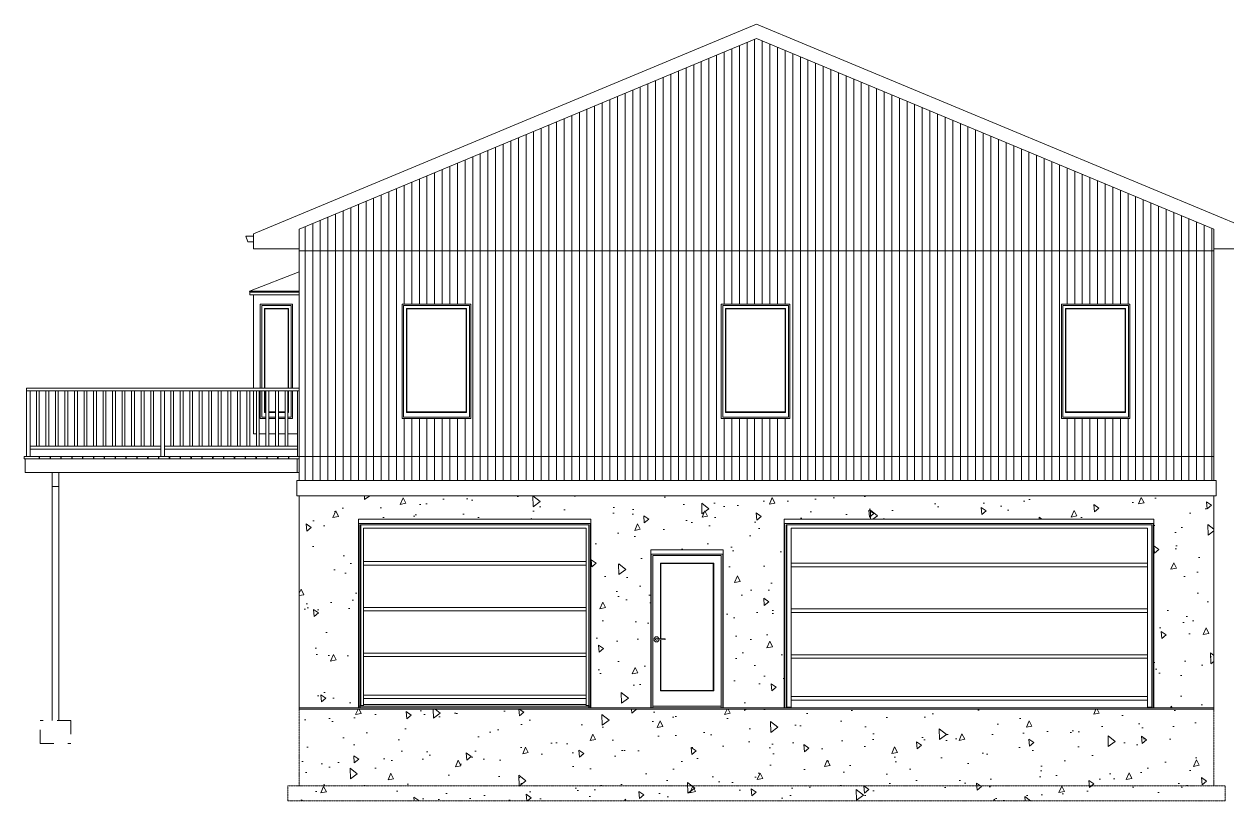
# Model space of a CAD drawing. Header units: inches. Extents: x 99 to 15695, y -7208 to 2559.
# Drawn here: x 11991 to 12622, y -4393 to -3986 of the extents above; entities that cross this region are included whole.
import ezdxf

# ---------------------------------------------------------------- set-up
doc = ezdxf.new("R2010")
doc.units = ezdxf.units.IN
doc.header["$LTSCALE"] = 96
doc.header["$MEASUREMENT"] = 0
doc.linetypes.add('Dash', pattern=[0.225, 0.15, -0.075])
doc.linetypes.add('Dot', pattern=[0.15, 0.075, -0.075])
doc.layers.add('Common', color=4, linetype='Continuous', lineweight=5)
doc.layers.add('Section', color=6, linetype='Continuous', lineweight=20)
doc.layers.add('Hatch', color=7, linetype='Continuous', lineweight=0, true_color=0x919191)

# ---------------------------------------------------------------- blocks, each defined once
blk = doc.blocks.new('*U272')
at = {"layer": 'Common'}
for p, q in [((-2.75, 0.5625), (2.75, 0.5625)), ((-2.75, 0.5625), (-2.75, -0.5625)), ((2.75, -0.5625), (2.75, 0.5625))]:
    blk.add_line(p, q, dxfattribs=at)
blk = doc.blocks.new('*U273')
at = {"layer": 'Common', "color": 0, "linetype": 'ByBlock', "lineweight": -2, "transparency": 16777216}
for p in [(-130.8125, 0), (-125.125, 0), (-119.4375, 0), (-113.75, 0), (-108.0625, 0), (-102.375, 0), (-96.6875, 0), (-91, 0), (-85.3125, 0), (-79.625, 0), (-73.9375, 0), (-68.25, 0), (-62.5625, 0), (-56.875, 0), (-51.1875, 0), (-45.5, 0), (-39.8125, 0), (-34.125, 0), (-28.4375, 0), (-22.75, 0), (-17.0625, 0), (-11.375, 0), (-5.6875, 0), (0, 0)]:
    blk.add_blockref('*U272', p, dxfattribs=at)
blk = doc.blocks.new('*U274')
at = {"layer": 'Common'}
for p, q in [((-0.75, 14.5), (-0.75, -14.5)), ((0.75, -14.5), (0.75, 14.5))]:
    blk.add_line(p, q, dxfattribs=at)
blk = doc.blocks.new('*U275')
at = {"layer": 'Common', "color": 0, "linetype": 'ByBlock', "lineweight": -2, "transparency": 16777216}
for p in [(0, 0), (5, 0), (10, 0), (15, 0), (20, 0), (25, 0), (30, 0), (35, 0), (40, 0), (45, 0), (50, 0), (55, 0), (60, 0)]:
    blk.add_blockref('*U274', p, dxfattribs=at)
blk = doc.blocks.new('*U276')
at = {"layer": 'Common'}
for p, q in [((-0.75, 14.5), (-0.75, -14.5)), ((0.75, -14.5), (0.75, 14.5))]:
    blk.add_line(p, q, dxfattribs=at)
blk = doc.blocks.new('*U277')
at = {"layer": 'Common', "color": 0, "linetype": 'ByBlock', "lineweight": -2, "transparency": 16777216}
for p in [(0, 0), (5, 0), (10, 0), (15, 0), (20, 0), (25, 0), (30, 0), (35, 0), (40, 0), (45, 0), (50, 0), (55, 0), (60, 0)]:
    blk.add_blockref('*U276', p, dxfattribs=at)

msp = doc.modelspace()

# ---------------------------------------------------------------- hatches: boundary and pattern name
at = {"layer": 'Hatch'}
h = msp.add_hatch(dxfattribs=at)
h.set_pattern_fill('AR-CONC', color=256, scale=5, angle=45)
h.set_pattern_definition([(95, (-1316.862, 0), (27.5776, 23.140354), [3.75, -41.25]), (40, (-1316.862, 0), (-31.49961, 21.68841), [3, -33]), (145.45144, (-1314.564, 1.93), (-3.92201, 44.82876), [3.18701, -35.05711]), (91.1842, (-1323.933, 7.07), (43.58467, 31.88069), [5.625, -61.875]), (141.63564, (-1320.3, 9.73), (-1.395, 67.48558), [4.78052, -52.58569]), (36.18416, (-1323.933, 7.07), (-1.395, 67.48558), [4.5, -49.5]), (66, (-1318.63, 8.84), (35.33858, 6.869124), [3.75, -41.25]), (11, (-1318.63, 8.84), (-17.03543, 34.24042), [3, -33]), (116.45144, (-1315.685, 9.41), (18.30315, 41.109545), [3.18701, -35.05711]), (82.5, (-1316.862, 0), (-11.339659, 12.199491), [0, -32.6, 0, -33.5, 0, -33.125]), (52.5, (-1316.862, 0), (-4.643647, 23.245472), [0, -19.1, 0, -31.85, 0, -12.625]), (12.5, (-1324.746, -7.884), (19.670908, 18.076038), [0, -12.5, 0, -39, 0, -51.75]), (2.5, (-1328.282, -11.42), (17.0795, 24.15799), [0, -16.25, 0, -25.9, 0, -36.75])])
h.paths.add_polyline_path([(12615.42, -4233.06), (12135.42, -4233.06), (12135.42, -4344.43), (12166.42, -4344.43), (12166.42, -4245.43), (12288.42, -4245.43), (12288.42, -4344.43), (12319.92, -4344.43), (12319.92, -4261.43), (12357.92, -4261.43), (12357.92, -4344.43), (12389.92, -4344.43), (12389.92, -4245.43), (12583.92, -4245.43), (12583.92, -4344.43), (12615.42, -4344.43)])
h = msp.add_hatch(dxfattribs=at)
h.set_pattern_fill('AR-CONC', color=256, scale=5, angle=45)
h.set_pattern_definition([(95, (0, 0), (27.5776, 23.140354), [3.75, -41.25]), (40, (0, 0), (-31.49961, 21.68841), [3, -33]), (145.45144, (2.298, 1.93), (-3.92201, 44.82876), [3.18701, -35.05711]), (91.1842, (-7.07, 7.07), (43.58467, 31.88069), [5.625, -61.875]), (141.63564, (-3.44, 9.73), (-1.395, 67.48558), [4.78052, -52.58569]), (36.18416, (-7.07, 7.07), (-1.395, 67.48558), [4.5, -49.5]), (66, (-1.768, 8.84), (35.33858, 6.869124), [3.75, -41.25]), (11, (-1.768, 8.84), (-17.03543, 34.24042), [3, -33]), (116.45144, (1.177, 9.41), (18.30315, 41.109545), [3.18701, -35.05711]), (82.5, (0, 0), (-11.339659, 12.199491), [0, -32.6, 0, -33.5, 0, -33.125]), (52.5, (0, 0), (-4.643647, 23.245472), [0, -19.1, 0, -31.85, 0, -12.625]), (12.5, (-7.884, -7.884), (19.670908, 18.076038), [0, -12.5, 0, -39, 0, -51.75]), (2.5, (-11.42, -11.42), (17.0795, 24.15799), [0, -16.25, 0, -25.9, 0, -36.75])])
h.paths.add_polyline_path([(12135.42, -4345.06), (12135.42, -4385.24), (12615.42, -4385.24), (12615.42, -4345.06)])
h.paths.add_polyline_path([(12615.42, -4385.24), (12135.42, -4385.24), (12129.42, -4385.24), (12129.42, -4393.24), (12621.42, -4393.24), (12621.42, -4385.24)])

# ---------------------------------------------------------------- linework, layer by layer
at = {"layer": 'Common'}
for p, q in [((12109.32, -4125.67), (12135.42, -4115.56)), ((12109.42, -4126.17), (12109.32, -4125.67)), ((12109.32, -4125.67), (12135.42, -4125.67)), ((12109.37, -4126.19), (12109.42, -4126.17)), ((12109.42, -4126.31), (12109.37, -4126.19)), ((12109.42, -4126.17), (12135.42, -4126.17)), ((12109.42, -4126.85), (12109.42, -4126.31)), ((12109.42, -4126.31), (12135.42, -4126.31)), ((12109.42, -4126.85), (12109.42, -4127.56)), ((12111.42, -4127.56), (12109.42, -4127.56)), ((12111.42, -4127.56), (12111.42, -4176.56)), ((12135.42, -4127.56), (12111.42, -4127.56)), ((12114.92, -4132.56), (12131.92, -4132.56)), ((12131.92, -4132.56), (12114.92, -4132.56)), ((12114.92, -4132.56), (12114.92, -4176.56)), ((12114.92, -4176.56), (12114.92, -4132.56)), ((12131.17, -4133.31), (12115.67, -4133.31)), ((12115.67, -4176.56), (12115.67, -4133.31)), ((12129.67, -4134.81), (12117.17, -4134.81)), ((12117.17, -4134.81), (12117.36, -4135)), ((12117.17, -4176.56), (12117.17, -4134.81)), ((12117.36, -4135), (12129.48, -4135)), ((12117.36, -4176.56), (12117.36, -4135)), ((12129.67, -4134.81), (12129.48, -4135)), ((12129.48, -4135), (12129.48, -4176.56)), ((12129.67, -4134.81), (12129.67, -4176.56)), ((12131.17, -4176.56), (12131.17, -4133.31)), ((12131.92, -4132.56), (12131.92, -4176.56)), ((12131.92, -4176.56), (12131.92, -4132.56)), ((12189.42, -4132.56), (12189.42, -4192.56)), ((12225.42, -4132.56), (12189.42, -4132.56)), ((12189.42, -4132.56), (12189.42, -4192.56)), ((12225.42, -4132.56), (12189.42, -4132.56)), ((12190.17, -4191.81), (12190.17, -4133.31)), ((12224.67, -4133.31), (12190.17, -4133.31)), ((12191.67, -4134.81), (12191.67, -4189.31)), ((12223.17, -4134.81), (12191.67, -4134.81)), ((12191.67, -4134.81), (12191.86, -4135)), ((12191.86, -4189.12), (12191.86, -4135)), ((12191.86, -4135), (12222.98, -4135)), ((12223.17, -4134.81), (12222.98, -4135)), ((12222.98, -4135), (12222.98, -4189.12)), ((12223.17, -4134.81), (12223.17, -4189.31)), ((12224.67, -4133.31), (12224.67, -4191.81)), ((12225.42, -4192.56), (12225.42, -4132.56)), ((12225.42, -4192.56), (12225.42, -4132.56)), ((12356.92, -4132.56), (12356.92, -4192.56)), ((12356.92, -4132.56), (12356.92, -4192.56)), ((12356.92, -4132.56), (12392.92, -4132.56)), ((12392.92, -4132.56), (12356.92, -4132.56)), ((12392.17, -4133.31), (12357.67, -4133.31)), ((12357.67, -4191.81), (12357.67, -4133.31)), ((12359.17, -4189.31), (12359.17, -4134.81)), ((12359.17, -4134.81), (12359.36, -4135)), ((12359.17, -4134.81), (12390.67, -4134.81)), ((12359.36, -4189.12), (12359.36, -4135)), ((12359.36, -4135), (12390.48, -4135)), ((12390.48, -4135), (12390.67, -4134.81)), ((12390.48, -4135), (12390.48, -4189.12)), ((12390.67, -4134.81), (12390.67, -4189.31)), ((12392.17, -4191.81), (12392.17, -4133.31)), ((12392.92, -4132.56), (12392.92, -4192.56)), ((12392.92, -4192.56), (12392.92, -4132.56)), ((12535.42, -4192.56), (12535.42, -4132.56)), ((12535.42, -4132.56), (12571.42, -4132.56)), ((12571.42, -4132.56), (12535.42, -4132.56)), ((12535.42, -4132.56), (12535.42, -4192.56)), ((12536.17, -4191.81), (12536.17, -4133.31)), ((12570.67, -4133.31), (12536.17, -4133.31)), ((12569.17, -4134.81), (12537.67, -4134.81)), ((12537.67, -4189.31), (12537.67, -4134.81)), ((12537.67, -4134.81), (12537.86, -4135)), ((12537.86, -4189.12), (12537.86, -4135)), ((12537.86, -4135), (12568.98, -4135)), ((12569.17, -4134.81), (12568.98, -4135)), ((12568.98, -4135), (12568.98, -4189.12)), ((12569.17, -4134.81), (12569.17, -4189.31)), ((12570.67, -4191.81), (12570.67, -4133.31)), ((12571.42, -4192.56), (12571.42, -4132.56)), ((12571.42, -4132.56), (12571.42, -4192.56)), ((12135.42, -4176.56), (11992.17, -4176.56)), ((11992.17, -4212.56), (11992.17, -4176.56)), ((11992.17, -4178.06), (12135.42, -4178.06)), ((11994.17, -4178.06), (11994.17, -4212.56)), ((12062.67, -4212.56), (12062.67, -4178.06)), ((12064.67, -4178.06), (12064.67, -4212.56)), ((12111.42, -4178.06), (12111.42, -4200.56)), ((12114.92, -4192.56), (12114.92, -4178.06)), ((12114.92, -4178.06), (12114.92, -4192.56)), ((12115.67, -4191.81), (12115.67, -4178.06)), ((12117.17, -4189.31), (12117.17, -4178.06)), ((12117.36, -4189.12), (12117.36, -4178.06)), ((12129.48, -4178.06), (12129.48, -4189.12)), ((12129.67, -4178.06), (12129.67, -4189.31)), ((12131.17, -4191.81), (12131.17, -4178.06)), ((12131.92, -4192.56), (12131.92, -4178.06)), ((12131.92, -4178.06), (12131.92, -4192.56)), ((12134.42, -4212.56), (12134.42, -4178.06)), ((12114.92, -4192.56), (12117.9, -4192.56)), ((12114.92, -4192.56), (12117.9, -4192.56)), ((12115.67, -4191.81), (12117.9, -4191.81)), ((12117.36, -4189.12), (12117.17, -4189.31)), ((12117.17, -4189.31), (12117.9, -4189.31)), ((12117.9, -4189.12), (12117.36, -4189.12)), ((12122.9, -4189.12), (12119.4, -4189.12)), ((12119.4, -4189.31), (12122.9, -4189.31)), ((12119.4, -4191.81), (12122.9, -4191.81)), ((12119.4, -4192.56), (12122.9, -4192.56)), ((12119.4, -4192.56), (12122.9, -4192.56)), ((12127.9, -4189.12), (12124.4, -4189.12)), ((12124.4, -4189.31), (12127.9, -4189.31)), ((12124.4, -4191.81), (12127.9, -4191.81)), ((12124.4, -4192.56), (12127.9, -4192.56)), ((12124.4, -4192.56), (12127.9, -4192.56)), ((12129.48, -4189.12), (12129.4, -4189.12)), ((12129.4, -4189.31), (12129.67, -4189.31)), ((12129.4, -4191.81), (12131.17, -4191.81)), ((12129.4, -4192.56), (12131.92, -4192.56)), ((12129.4, -4192.56), (12131.92, -4192.56)), ((12129.48, -4189.12), (12129.67, -4189.31)), ((12225.42, -4192.56), (12189.42, -4192.56)), ((12189.42, -4192.56), (12225.42, -4192.56)), ((12224.67, -4191.81), (12190.17, -4191.81)), ((12191.86, -4189.12), (12191.67, -4189.31)), ((12191.67, -4189.31), (12223.17, -4189.31)), ((12222.98, -4189.12), (12191.86, -4189.12)), ((12223.17, -4189.31), (12222.98, -4189.12)), ((12356.92, -4192.56), (12392.92, -4192.56)), ((12356.92, -4192.56), (12392.92, -4192.56)), ((12392.17, -4191.81), (12357.67, -4191.81)), ((12359.17, -4189.31), (12359.36, -4189.12)), ((12359.17, -4189.31), (12390.67, -4189.31)), ((12390.48, -4189.12), (12359.36, -4189.12)), ((12390.67, -4189.31), (12390.48, -4189.12)), ((12535.42, -4192.56), (12571.42, -4192.56)), ((12535.42, -4192.56), (12571.42, -4192.56)), ((12536.17, -4191.81), (12570.67, -4191.81)), ((12537.86, -4189.12), (12537.67, -4189.31)), ((12537.67, -4189.31), (12569.17, -4189.31)), ((12568.98, -4189.12), (12537.86, -4189.12)), ((12568.98, -4189.12), (12569.17, -4189.31)), ((12112.9, -4200.56), (12111.42, -4200.56)), ((12117.9, -4200.56), (12114.4, -4200.56)), ((12122.9, -4200.56), (12119.4, -4200.56)), ((12127.9, -4200.56), (12124.4, -4200.56)), ((12134.42, -4200.56), (12129.4, -4200.56)), ((11994.17, -4207.06), (12062.67, -4207.06)), ((11994.17, -4208.56), (12062.67, -4208.56)), ((12064.67, -4207.06), (12134.42, -4207.06)), ((12064.67, -4208.56), (12134.42, -4208.56)), ((11990.92, -4213.68), (11990.92, -4212.56)), ((11990.92, -4212.56), (11998.92, -4212.56)), ((11990.92, -4213.68), (12135.42, -4213.68)), ((11991.42, -4220.93), (11991.42, -4213.68)), ((11998.92, -4212.56), (11998.92, -4213.68)), ((12134.3, -4220.93), (12134.3, -4213.68)), ((12135.42, -4220.93), (11991.42, -4220.93)), ((12005.67, -4220.93), (12005.67, -4351.06)), ((12009.17, -4351.06), (12009.17, -4220.93)), ((12009.17, -4228.18), (12005.67, -4228.18)), ((12166.42, -4245.43), (12288.42, -4245.43)), ((12166.42, -4245.43), (12166.42, -4344.43)), ((12166.67, -4247.68), (12166.67, -4344.43)), ((12166.67, -4247.68), (12288.17, -4247.68)), ((12167.42, -4248.43), (12287.42, -4248.43)), ((12167.42, -4248.43), (12167.42, -4344.43)), ((12167.63, -4248.43), (12167.63, -4343.43)), ((12287.39, -4343.09), (12287.39, -4248.43)), ((12287.42, -4248.43), (12287.42, -4344.43)), ((12288.17, -4247.68), (12288.17, -4344.43)), ((12288.42, -4245.43), (12288.42, -4344.43)), ((12389.92, -4245.43), (12583.92, -4245.43)), ((12389.92, -4344.43), (12389.92, -4245.43)), ((12390.17, -4247.68), (12583.67, -4247.68)), ((12390.17, -4344.43), (12390.17, -4247.68)), ((12390.92, -4248.43), (12582.92, -4248.43)), ((12390.92, -4248.43), (12390.92, -4344.43)), ((12391.26, -4248.43), (12391.26, -4344.31)), ((12582.88, -4343.97), (12582.88, -4248.43)), ((12582.92, -4248.43), (12582.92, -4344.43)), ((12583.67, -4247.68), (12583.67, -4344.43)), ((12583.92, -4245.43), (12583.92, -4344.43)), ((12169.06, -4250.02), (12285.97, -4250.02)), ((12169.06, -4250.02), (12169.06, -4343.09)), ((12285.97, -4250.02), (12285.97, -4343.09)), ((12393.54, -4250.03), (12580.6, -4250.03)), ((12393.54, -4250.03), (12393.54, -4343.97)), ((12580.6, -4250.03), (12580.6, -4343.97)), ((12319.92, -4344.43), (12319.92, -4261.43)), ((12319.92, -4261.43), (12357.92, -4261.43)), ((12357.92, -4261.43), (12357.92, -4344.43)), ((12285.91, -4267.67), (12169.06, -4267.67)), ((12169.06, -4267.67), (12285.9, -4267.69)), ((12320.17, -4263.68), (12320.17, -4344.43)), ((12357.67, -4263.68), (12320.17, -4263.68)), ((12320.92, -4344.46), (12320.92, -4264.43)), ((12356.92, -4264.43), (12320.92, -4264.43)), ((12324.92, -4268.43), (12352.92, -4268.43)), ((12324.92, -4268.43), (12324.92, -4308.03)), ((12324.92, -4268.43), (12325.14, -4268.65)), ((12352.7, -4268.65), (12352.92, -4268.43)), ((12352.92, -4268.43), (12352.92, -4335.43)), ((12356.92, -4264.43), (12356.92, -4344.46)), ((12357.67, -4344.43), (12357.67, -4263.68)), ((12285.89, -4269.52), (12169.06, -4269.52)), ((12169.06, -4269.52), (12285.89, -4269.54)), ((12325.14, -4308.04), (12325.14, -4268.65)), ((12325.14, -4268.65), (12352.7, -4268.65)), ((12352.7, -4268.65), (12352.7, -4335.21)), ((12580.6, -4268.49), (12393.54, -4268.49)), ((12393.54, -4268.49), (12580.6, -4268.51)), ((12580.6, -4270.35), (12393.54, -4270.35)), ((12393.54, -4270.35), (12580.6, -4270.38)), ((12285.91, -4291.67), (12169.06, -4291.67)), ((12169.06, -4291.67), (12285.9, -4291.69)), ((12285.89, -4293.52), (12169.06, -4293.52)), ((12169.06, -4293.52), (12285.89, -4293.54)), ((12580.6, -4292.49), (12393.54, -4292.49)), ((12393.54, -4292.49), (12580.6, -4292.51)), ((12580.6, -4294.35), (12393.54, -4294.35)), ((12393.54, -4294.35), (12580.6, -4294.38)), ((12321.65, -4307.91), (12322.39, -4307.16)), ((12321.65, -4308.96), (12321.65, -4307.91)), ((12321.65, -4308.96), (12322.39, -4309.7)), ((12323.45, -4307.16), (12322.39, -4307.16)), ((12322.39, -4309.7), (12323.45, -4309.7)), ((12322.73, -4307.97), (12322.46, -4308.24)), ((12322.46, -4308.24), (12322.46, -4308.62)), ((12322.73, -4308.89), (12322.46, -4308.62)), ((12322.73, -4307.97), (12327.38, -4308.1)), ((12322.73, -4308.89), (12323.11, -4308.89)), ((12323.38, -4308.62), (12323.11, -4308.89)), ((12323.38, -4308.62), (12327.38, -4308.5)), ((12324.19, -4307.91), (12323.45, -4307.16)), ((12324.19, -4308.96), (12323.45, -4309.7)), ((12324.19, -4307.91), (12324.19, -4308.01)), ((12324.19, -4308.6), (12324.19, -4308.96)), ((12324.92, -4308.58), (12324.92, -4335.43)), ((12325.14, -4335.21), (12325.14, -4308.57)), ((12327.38, -4308.5), (12327.38, -4308.1)), ((12285.91, -4315.67), (12169.06, -4315.67)), ((12169.06, -4315.67), (12285.9, -4315.69)), ((12285.89, -4317.52), (12169.06, -4317.52)), ((12169.06, -4317.52), (12285.89, -4317.54)), ((12580.6, -4316.49), (12393.54, -4316.49)), ((12393.54, -4316.49), (12580.6, -4316.51)), ((12580.6, -4318.35), (12393.54, -4318.35)), ((12393.54, -4318.35), (12580.6, -4318.38)), ((12285.91, -4337.67), (12169.06, -4337.67)), ((12169.06, -4337.67), (12285.9, -4337.69)), ((12324.92, -4335.43), (12325.14, -4335.21)), ((12324.92, -4335.43), (12352.92, -4335.43)), ((12352.7, -4335.21), (12325.14, -4335.21)), ((12352.92, -4335.43), (12352.7, -4335.21)), ((12166.42, -4343.56), (12166.67, -4343.56)), ((12166.42, -4343.56), (12288.42, -4343.56)), ((12166.67, -4343.56), (12166.67, -4344.43)), ((12167.42, -4343.43), (12287.42, -4343.43)), ((12169.08, -4343.09), (12167.63, -4343.09)), ((12167.66, -4343.43), (12167.66, -4343.09)), ((12285.89, -4339.52), (12169.06, -4339.52)), ((12169.06, -4339.52), (12285.89, -4339.54)), ((12169.06, -4342.64), (12285.93, -4342.64)), ((12169.08, -4343.09), (12169.08, -4343.43)), ((12285.97, -4343.09), (12287.42, -4343.09)), ((12288.17, -4343.56), (12288.17, -4344.43)), ((12288.42, -4343.56), (12288.17, -4343.56)), ((12319.92, -4340.06), (12320.17, -4340.06)), ((12320.17, -4343.56), (12319.92, -4343.56)), ((12320.17, -4343.56), (12319.92, -4343.56)), ((12320.92, -4343.43), (12356.92, -4343.43)), ((12356.92, -4343.46), (12320.92, -4343.46)), ((12357.67, -4340.06), (12357.92, -4340.06)), ((12357.67, -4343.56), (12357.92, -4343.56)), ((12357.92, -4343.56), (12357.67, -4343.56)), ((12393.58, -4343.97), (12391.26, -4343.97)), ((12391.3, -4344.31), (12391.3, -4343.97)), ((12580.6, -4338.49), (12393.54, -4338.49)), ((12393.54, -4338.49), (12580.6, -4338.51)), ((12580.6, -4340.35), (12393.54, -4340.35)), ((12393.54, -4340.35), (12580.6, -4340.38)), ((12393.58, -4343.97), (12393.58, -4344.31)), ((12580.6, -4343.97), (12582.92, -4343.97)), ((12166.42, -4344.43), (12135.42, -4344.43)), ((12135.42, -4344.43), (12320.92, -4344.43)), ((12166.42, -4344.31), (12288.42, -4344.31)), ((12166.67, -4344.43), (12167.42, -4344.43)), ((12287.42, -4344.43), (12288.17, -4344.43)), ((12319.92, -4344.43), (12288.42, -4344.43)), ((12319.92, -4344.31), (12320.17, -4344.31)), ((12320.17, -4344.43), (12320.92, -4344.43)), ((12356.92, -4344.46), (12320.92, -4344.46)), ((12615.42, -4344.43), (12356.92, -4344.43)), ((12356.92, -4344.43), (12357.67, -4344.43)), ((12357.92, -4344.31), (12357.67, -4344.31)), ((12357.92, -4344.43), (12389.92, -4344.43)), ((12390.17, -4344.43), (12390.92, -4344.43)), ((12390.92, -4344.31), (12582.92, -4344.31)), ((12582.92, -4344.43), (12583.67, -4344.43)), ((12583.92, -4344.43), (12615.42, -4344.43))]:
    msp.add_line(p, q, dxfattribs=at)
at = {"layer": 'Common', "linetype": 'Dot', "transparency": 33554687}
for p, q in [((11999.42, -4363.06), (11999.42, -4351.06)), ((12015.42, -4351.06), (11999.42, -4351.06)), ((12015.42, -4351.06), (12015.42, -4363.06)), ((11999.42, -4363.06), (12015.42, -4363.06))]:
    msp.add_line(p, q, dxfattribs=at)
at = {"layer": 'Hatch', "linetype": 'Continuous', "transparency": 33554687}
for p, q in [((12366.42, -3996.88), (12366.42, -4132.56)), ((12370.42, -3995.21), (12370.42, -4132.56)), ((12374.42, -3993.55), (12374.42, -4132.56)), ((12378.42, -3994.38), (12378.42, -4132.56)), ((12382.42, -3996.05), (12382.42, -4132.56)), ((12354.42, -4001.88), (12354.42, -4225.06)), ((12358.42, -4000.21), (12358.42, -4132.56)), ((12362.42, -3998.55), (12362.42, -4132.56)), ((12386.42, -3997.71), (12386.42, -4132.56)), ((12390.42, -3999.38), (12390.42, -4132.56)), ((12394.42, -4001.05), (12394.42, -4225.06)), ((12398.42, -4002.71), (12398.42, -4225.06)), ((12338.42, -4008.55), (12338.42, -4225.06)), ((12342.42, -4006.88), (12342.42, -4225.06)), ((12346.42, -4005.21), (12346.42, -4225.06)), ((12350.42, -4003.55), (12350.42, -4225.06)), ((12402.42, -4004.38), (12402.42, -4225.06)), ((12406.42, -4006.05), (12406.42, -4225.06)), ((12410.42, -4007.71), (12410.42, -4225.06)), ((12414.42, -4009.38), (12414.42, -4225.06)), ((12322.42, -4015.21), (12322.42, -4225.06)), ((12326.42, -4013.55), (12326.42, -4225.06)), ((12330.42, -4011.88), (12330.42, -4225.06)), ((12334.42, -4010.21), (12334.42, -4225.06)), ((12418.42, -4011.05), (12418.42, -4225.06)), ((12422.42, -4012.71), (12422.42, -4225.06)), ((12426.42, -4014.38), (12426.42, -4225.06)), ((12306.42, -4021.88), (12306.42, -4225.06)), ((12310.42, -4020.21), (12310.42, -4225.06)), ((12314.42, -4018.55), (12314.42, -4225.06)), ((12318.42, -4016.88), (12318.42, -4225.06)), ((12430.42, -4016.05), (12430.42, -4225.06)), ((12434.42, -4017.71), (12434.42, -4225.06)), ((12438.42, -4019.38), (12438.42, -4225.06)), ((12442.42, -4021.05), (12442.42, -4225.06)), ((12294.42, -4026.88), (12294.42, -4225.06)), ((12298.42, -4025.21), (12298.42, -4225.06)), ((12302.42, -4023.55), (12302.42, -4225.06)), ((12446.42, -4022.71), (12446.42, -4225.06)), ((12450.42, -4024.38), (12450.42, -4225.06)), ((12454.42, -4026.05), (12454.42, -4225.06)), ((12458.42, -4027.71), (12458.42, -4225.06)), ((12278.42, -4033.55), (12278.42, -4225.06)), ((12282.42, -4031.88), (12282.42, -4225.06)), ((12286.42, -4030.21), (12286.42, -4225.06)), ((12290.42, -4028.55), (12290.42, -4225.06)), ((12462.42, -4029.38), (12462.42, -4225.06)), ((12466.42, -4031.05), (12466.42, -4225.06)), ((12470.42, -4032.71), (12470.42, -4225.06)), ((12474.42, -4034.38), (12474.42, -4225.06)), ((12262.42, -4040.21), (12262.42, -4225.06)), ((12266.42, -4038.55), (12266.42, -4225.06)), ((12270.42, -4036.88), (12270.42, -4225.06)), ((12274.42, -4035.21), (12274.42, -4225.06)), ((12478.42, -4036.05), (12478.42, -4225.06)), ((12482.42, -4037.71), (12482.42, -4225.06)), ((12486.42, -4039.38), (12486.42, -4225.06)), ((12490.42, -4041.05), (12490.42, -4225.06)), ((12246.42, -4046.88), (12246.42, -4225.06)), ((12250.42, -4045.21), (12250.42, -4225.06)), ((12254.42, -4043.55), (12254.42, -4225.06)), ((12258.42, -4041.88), (12258.42, -4225.06)), ((12494.42, -4042.71), (12494.42, -4225.06)), ((12498.42, -4044.38), (12498.42, -4225.06)), ((12502.42, -4046.05), (12502.42, -4225.06)), ((12230.42, -4053.55), (12230.42, -4225.06)), ((12234.42, -4051.88), (12234.42, -4225.06)), ((12238.42, -4050.21), (12238.42, -4225.06)), ((12242.42, -4048.55), (12242.42, -4225.06)), ((12506.42, -4047.71), (12506.42, -4225.06)), ((12510.42, -4049.38), (12510.42, -4225.06)), ((12514.42, -4051.05), (12514.42, -4225.06)), ((12518.42, -4052.71), (12518.42, -4225.06)), ((12218.42, -4058.55), (12218.42, -4132.56)), ((12222.42, -4056.88), (12222.42, -4132.56)), ((12226.42, -4055.21), (12226.42, -4225.06)), ((12522.42, -4054.38), (12522.42, -4225.06)), ((12526.42, -4056.05), (12526.42, -4225.06)), ((12530.42, -4057.71), (12530.42, -4225.06)), ((12534.42, -4059.38), (12534.42, -4225.06)), ((12202.42, -4065.21), (12202.42, -4132.56)), ((12206.42, -4063.55), (12206.42, -4132.56)), ((12210.42, -4061.88), (12210.42, -4132.56)), ((12214.42, -4060.21), (12214.42, -4132.56)), ((12538.42, -4061.05), (12538.42, -4132.56)), ((12542.42, -4062.71), (12542.42, -4132.56)), ((12546.42, -4064.38), (12546.42, -4132.56)), ((12550.42, -4066.05), (12550.42, -4132.56)), ((12186.42, -4071.88), (12186.42, -4225.06)), ((12190.42, -4070.21), (12190.42, -4132.56)), ((12194.42, -4068.55), (12194.42, -4132.56)), ((12198.42, -4066.88), (12198.42, -4132.56)), ((12554.42, -4067.71), (12554.42, -4132.56)), ((12558.42, -4069.38), (12558.42, -4132.56)), ((12562.42, -4071.05), (12562.42, -4132.56)), ((12566.42, -4072.71), (12566.42, -4132.56)), ((12170.42, -4078.55), (12170.42, -4225.06)), ((12174.42, -4076.88), (12174.42, -4225.06)), ((12178.42, -4075.21), (12178.42, -4225.06)), ((12182.42, -4073.55), (12182.42, -4225.06)), ((12570.42, -4074.38), (12570.42, -4132.56)), ((12574.42, -4076.05), (12574.42, -4225.06)), ((12578.42, -4077.71), (12578.42, -4225.06)), ((12154.42, -4085.21), (12154.42, -4225.06)), ((12158.42, -4083.55), (12158.42, -4225.06)), ((12162.42, -4081.88), (12162.42, -4225.06)), ((12166.42, -4080.21), (12166.42, -4225.06)), ((12582.42, -4079.38), (12582.42, -4225.06)), ((12586.42, -4081.05), (12586.42, -4225.06)), ((12590.42, -4082.71), (12590.42, -4225.06)), ((12594.42, -4084.38), (12594.42, -4225.06)), ((12142.42, -4090.21), (12142.42, -4225.06)), ((12146.42, -4088.55), (12146.42, -4225.06)), ((12150.42, -4086.88), (12150.42, -4225.06)), ((12598.42, -4086.05), (12598.42, -4225.06)), ((12602.42, -4087.71), (12602.42, -4225.06)), ((12606.42, -4089.38), (12606.42, -4225.06)), ((12610.42, -4091.05), (12610.42, -4225.06)), ((12138.42, -4091.88), (12138.42, -4225.06)), ((12614.42, -4092.71), (12614.42, -4225.01)), ((12190.42, -4192.56), (12190.42, -4225.06)), ((12194.42, -4192.56), (12194.42, -4225.06)), ((12198.42, -4192.56), (12198.42, -4225.06)), ((12202.42, -4192.56), (12202.42, -4225.06)), ((12206.42, -4192.56), (12206.42, -4225.06)), ((12210.42, -4192.56), (12210.42, -4225.06)), ((12214.42, -4192.56), (12214.42, -4225.06)), ((12218.42, -4192.56), (12218.42, -4225.06)), ((12222.42, -4192.56), (12222.42, -4225.06)), ((12358.42, -4192.56), (12358.42, -4225.06)), ((12362.42, -4192.56), (12362.42, -4225.06)), ((12366.42, -4192.56), (12366.42, -4225.06)), ((12370.42, -4192.56), (12370.42, -4225.06)), ((12374.42, -4192.56), (12374.42, -4225.06)), ((12378.42, -4192.56), (12378.42, -4225.06)), ((12382.42, -4192.56), (12382.42, -4225.06)), ((12386.42, -4192.56), (12386.42, -4225.06)), ((12390.42, -4192.56), (12390.42, -4225.06)), ((12538.42, -4192.56), (12538.42, -4225.06)), ((12542.42, -4192.56), (12542.42, -4225.06)), ((12546.42, -4192.56), (12546.42, -4225.06)), ((12550.42, -4192.56), (12550.42, -4225.06)), ((12554.42, -4192.56), (12554.42, -4225.06)), ((12558.42, -4192.56), (12558.42, -4225.06)), ((12562.42, -4192.56), (12562.42, -4225.06)), ((12566.42, -4192.56), (12566.42, -4225.06)), ((12570.42, -4192.56), (12570.42, -4225.06)), ((12614.42, -4225.02), (12614.42, -4225.06))]:
    msp.add_line(p, q, dxfattribs=at)
at = {"layer": 'Section'}
for p, q in [((12375.42, -3985.55), (12111.42, -4095.55)), ((12639.42, -4095.55), (12375.42, -3985.55)), ((12375.42, -3993.13), (12135.42, -4093.13)), ((12375.42, -3993.13), (12615.42, -4093.13)), ((12108.42, -4099.77), (12107.42, -4096.77)), ((12111.42, -4096.77), (12107.42, -4096.77)), ((12111.42, -4103.47), (12111.42, -4095.55)), ((12135.42, -4220.93), (12135.42, -4093.13)), ((12615.42, -4225.06), (12615.42, -4093.13)), ((12108.42, -4099.77), (12111.42, -4099.77)), ((12135.42, -4103.47), (12111.42, -4103.47)), ((12639.42, -4103.47), (12615.42, -4103.47)), ((12135.42, -4225.06), (12135.42, -4220.93)), ((12135.42, -4225.06), (12615.42, -4225.06)), ((12135.42, -4345.06), (12135.42, -4233.06)), ((12135.42, -4233.06), (12615.42, -4233.06)), ((12615.42, -4345.06), (12615.42, -4233.06))]:
    msp.add_line(p, q, dxfattribs=at)
at = {"layer": 'Section', "linetype": 'Dash', "ltscale": 0.015}
for p, q in [((12135.42, -4104.56), (12615.42, -4104.56)), ((12135.42, -4212.56), (12615.42, -4212.56)), ((12135.42, -4345.06), (12615.42, -4345.06))]:
    msp.add_line(p, q, dxfattribs=at)
at = {"layer": 'Section', "linetype": 'Dash', "ltscale": 0.01}
msp.add_line((12135.42, -4385.24), (12615.42, -4385.24), dxfattribs=at)
at = {"layer": 'Section'}
for points in [[(12135.42, -4233.06), (12134.17, -4233.06), (12134.17, -4225.06), (12135.42, -4225.06)], [(12615.42, -4233.06), (12616.67, -4233.06), (12616.67, -4225.06), (12615.42, -4225.06)]]:
    msp.add_lwpolyline(points, dxfattribs=at)
at = {"layer": 'Section', "linetype": 'Dash', "ltscale": 0.01}
msp.add_lwpolyline([(12615.42, -4345.06), (12615.42, -4385.24), (12621.42, -4385.24), (12621.42, -4393.24), (12129.42, -4393.24), (12129.42, -4385.24), (12135.42, -4385.24), (12135.42, -4345.06)], dxfattribs=at)

# ---------------------------------------------------------------- block references
at = {"layer": 'Common'}
for name, p in [('*U275', (11998.15, -4192.56)), ('*U277', (12068.65, -4192.56)), ('*U273', (12132.67, -4213.12))]:
    msp.add_blockref(name, p, dxfattribs=at)

doc.saveas('drawing.dxf')
